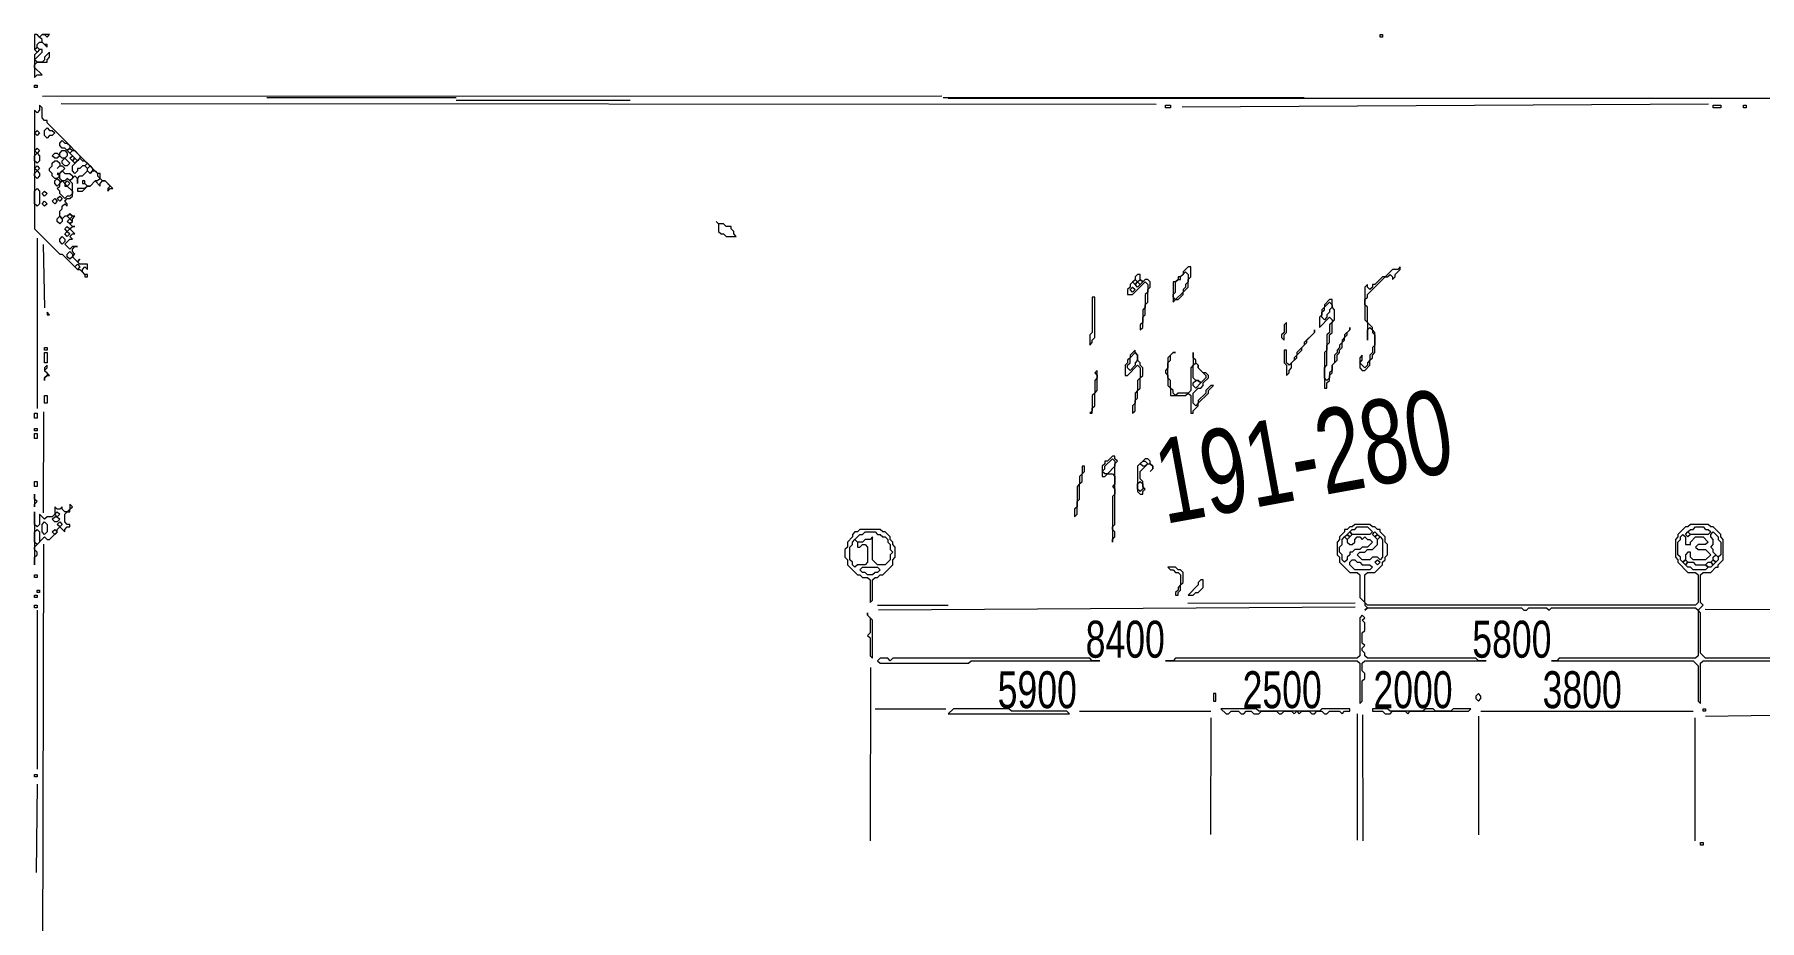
# Model space of a CAD drawing. Extents: x 9 to 1972, y 11 to 1392.
# Drawn here: x 10 to 693, y 1041 to 1392 of the extents above; entities that cross this region are included whole.
import ezdxf

# ---------------------------------------------------------------- set-up
doc = ezdxf.new("R2010")
doc.units = 0
for name, color, linetype, lineweight in [('OCR_TEXT', 6, 'Continuous', 0), ('TRACE_CURVE', 6, 'Continuous', 0), ('TRACE_STRAIGHT', 5, 'Continuous', 0), ('TRACE_TEXT_SYMBOL', 6, 'Continuous', 0)]:
    doc.layers.add(name, color=color, linetype=linetype, lineweight=lineweight)
doc.styles.add('wqy-unicode', font='wqy-unicode.lff')

msp = doc.modelspace()

# ---------------------------------------------------------------- linework, layer by layer
at = {"layer": 'TRACE_CURVE', "color": 6}
for points in [[(12, 1364), (12, 1362), (11, 1361), (10, 1362), (10, 1315), (20, 1305), (21, 1305), (27, 1299), (28, 1299), (30, 1297), (30, 1296), (31, 1296), (31, 1297), (30, 1297), (29, 1298), (29, 1299), (30, 1300), (31, 1299), (31, 1301), (28, 1301), (27, 1302), (28, 1303), (27, 1302), (25, 1304), (26, 1305), (25, 1306), (25, 1307), (26, 1308), (27, 1308), (25, 1308), (24, 1307), (22, 1309), (24, 1311), (25, 1311), (24, 1312), (25, 1313), (26, 1313), (24, 1315), (25, 1316), (26, 1316), (25, 1316), (24, 1317), (25, 1318), (25, 1319), (26, 1320), (25, 1320), (24, 1321), (23, 1320), (22, 1320), (21, 1319), (20, 1320), (20, 1322), (21, 1323), (21, 1324), (22, 1325), (23, 1324), (23, 1325), (22, 1326), (23, 1327), (24, 1327), (25, 1328), (25, 1333), (24, 1334), (26, 1336)], [(26, 1336), (27, 1335), (27, 1333), (27, 1335), (28, 1336), (29, 1336), (31, 1338), (32, 1337), (33, 1338), (34, 1338), (35, 1337), (35, 1336), (36, 1335), (35, 1334), (34, 1334), (32, 1332), (31, 1332), (30, 1333), (30, 1334), (29, 1334), (29, 1333), (30, 1333), (31, 1332), (30, 1331), (27, 1331), (27, 1330), (29, 1330), (31, 1332), (32, 1332), (34, 1334), (36, 1332), (36, 1333), (37, 1334), (38, 1334), (40, 1332), (39, 1331), (39, 1330), (40, 1331), (41, 1331), (38, 1334), (37, 1334), (36, 1335), (36, 1337), (35, 1337), (15, 1357), (15, 1358), (14, 1358), (13, 1359), (13, 1363), (12, 1364)], [(533, 1198), (532, 1197), (531, 1197), (530, 1196), (529, 1196), (529, 1195), (527, 1193), (527, 1192), (526, 1191), (526, 1186), (527, 1185), (527, 1183), (531, 1179), (534, 1179), (535, 1178), (535, 1169), (537, 1167), (537, 1166), (538, 1165), (537, 1164), (538, 1165), (599, 1165), (600, 1164), (601, 1164), (602, 1165), (609, 1165), (610, 1164), (611, 1165), (668, 1165), (669, 1164), (669, 1146), (668, 1145), (614, 1145), (613, 1144), (611, 1144), (667, 1144), (669, 1142), (669, 1128), (670, 1127), (670, 1143), (671, 1144), (757, 1144)], [(665, 1197), (664, 1197), (661, 1194), (661, 1193), (660, 1192), (660, 1185), (661, 1184), (661, 1183), (665, 1179), (668, 1179), (669, 1178), (669, 1167), (668, 1166), (538, 1166), (537, 1167), (537, 1178), (538, 1179), (541, 1179), (544, 1182), (544, 1183), (545, 1184), (545, 1185), (546, 1186), (546, 1190), (545, 1191), (545, 1193), (543, 1195), (543, 1196), (542, 1196), (541, 1197), (540, 1197), (539, 1198), (533, 1198)], [(756, 1145), (672, 1145), (670, 1147), (670, 1163), (669, 1164), (671, 1166), (670, 1167), (670, 1178), (671, 1179), (674, 1179), (676, 1181), (677, 1181), (677, 1182), (679, 1184), (679, 1192), (678, 1193), (678, 1194), (675, 1197), (674, 1197), (673, 1198), (666, 1198), (665, 1197)]]:
    msp.add_lwpolyline(points, dxfattribs=at)
for points in [[(10, 1353), (11, 1354), (12, 1353), (11, 1352)], [(14, 1354), (15, 1355), (16, 1354), (17, 1354), (18, 1353), (17, 1352), (16, 1352), (15, 1351), (14, 1352)], [(10, 1346), (11, 1347), (12, 1346), (11, 1345)], [(20, 1349), (21, 1350), (22, 1349), (23, 1349), (24, 1348), (24, 1347), (23, 1346), (22, 1347), (21, 1347), (20, 1348)], [(23, 1346), (24, 1347), (25, 1346), (24, 1345)], [(10, 1344), (11, 1345), (12, 1344), (12, 1342), (11, 1341), (10, 1342)], [(10, 1339), (11, 1340), (12, 1339), (11, 1338)], [(17, 1341), (18, 1342), (19, 1342), (20, 1341), (20, 1340), (19, 1339), (20, 1340), (21, 1340), (22, 1339), (20, 1337), (19, 1337), (20, 1336), (19, 1335), (18, 1335), (17, 1336), (17, 1337), (16, 1338), (16, 1339), (17, 1340)], [(17, 1344), (18, 1345), (19, 1345), (20, 1344), (19, 1343), (18, 1343)], [(20, 1345), (21, 1346), (22, 1346), (23, 1345), (23, 1344), (22, 1343), (21, 1343), (20, 1344)], [(21, 1342), (22, 1343), (24, 1341), (23, 1340), (22, 1340), (21, 1341)], [(24, 1345), (25, 1346), (26, 1346), (28, 1344), (28, 1343), (27, 1342)], [(24, 1343), (25, 1344), (26, 1343), (25, 1342)], [(28, 1343), (29, 1342), (30, 1342), (31, 1341), (30, 1340), (29, 1340), (28, 1339), (27, 1339), (27, 1338), (26, 1337), (25, 1338), (25, 1340)], [(25, 1342), (26, 1343), (27, 1342), (26, 1341)], [(30, 1340), (31, 1341), (32, 1340), (31, 1339)], [(31, 1339), (32, 1340), (33, 1339), (33, 1338), (32, 1337), (31, 1338)], [(10, 1337), (11, 1338), (12, 1337), (12, 1336), (11, 1335), (10, 1336)], [(18, 1334), (19, 1335), (20, 1334), (20, 1333), (19, 1332), (18, 1333)], [(20, 1333), (21, 1334), (22, 1333), (22, 1332), (23, 1332), (25, 1330), (25, 1329), (24, 1328), (23, 1328), (22, 1327), (20, 1329), (20, 1330), (19, 1331), (20, 1332)], [(20, 1337), (21, 1338), (22, 1337), (24, 1337), (25, 1336), (25, 1335), (24, 1334), (23, 1335), (22, 1334), (21, 1334), (20, 1335)], [(22, 1333), (23, 1334), (24, 1333), (23, 1332)], [(10, 1330), (11, 1331), (12, 1330), (12, 1325), (11, 1324), (10, 1325)], [(13, 1329), (14, 1330), (15, 1329), (14, 1328)], [(13, 1325), (14, 1326), (15, 1325), (14, 1324)], [(17, 1326), (18, 1327), (19, 1326), (18, 1325)], [(19, 1327), (20, 1328), (21, 1327), (20, 1326)], [(19, 1319), (20, 1320), (21, 1319), (21, 1318), (20, 1317), (19, 1318)], [(23, 1320), (24, 1321), (25, 1320), (24, 1319)], [(23, 1318), (24, 1319), (25, 1318), (24, 1317)], [(20, 1311), (21, 1312), (22, 1311), (22, 1310), (21, 1309), (20, 1310)], [(22, 1315), (23, 1316), (24, 1315), (23, 1314)], [(22, 1313), (23, 1314), (24, 1313), (23, 1312)], [(23, 1305), (24, 1306), (25, 1305), (25, 1304), (24, 1303), (23, 1304)], [(26, 1300), (27, 1301), (28, 1300), (27, 1299)], [(533, 1196), (534, 1197), (538, 1197), (540, 1195), (539, 1194), (532, 1194), (531, 1195), (532, 1196)], [(667, 1196), (668, 1197), (671, 1197), (672, 1196), (673, 1196), (674, 1195), (673, 1194), (666, 1194), (665, 1195), (666, 1196)], [(528, 1192), (529, 1193), (530, 1192), (530, 1191), (531, 1190), (532, 1190), (533, 1191), (533, 1192), (534, 1193), (535, 1193), (536, 1192), (537, 1193), (538, 1192), (539, 1192), (540, 1191), (538, 1189), (536, 1189), (535, 1188), (533, 1188), (532, 1187), (531, 1187), (531, 1186), (530, 1185), (530, 1184), (529, 1183), (528, 1184), (528, 1186), (527, 1187), (527, 1189), (528, 1190)], [(529, 1193), (530, 1194), (531, 1193), (530, 1192)], [(530, 1194), (531, 1195), (532, 1194), (531, 1193)], [(542, 1192), (543, 1193), (544, 1192), (544, 1185), (543, 1184), (542, 1185), (540, 1185), (539, 1184), (536, 1184), (534, 1186), (535, 1187), (537, 1187), (538, 1188), (540, 1188), (542, 1190)], [(540, 1194), (541, 1195), (542, 1194), (541, 1193)], [(541, 1193), (542, 1194), (543, 1193), (542, 1192)], [(662, 1193), (663, 1194), (664, 1193), (664, 1190), (666, 1190), (666, 1191), (668, 1193), (671, 1193), (673, 1191), (672, 1190), (669, 1190), (668, 1189), (669, 1188), (672, 1188), (674, 1186), (672, 1184), (667, 1184), (666, 1185), (666, 1187), (665, 1187), (664, 1186), (664, 1184), (663, 1183), (662, 1184), (662, 1185), (661, 1186), (661, 1191), (662, 1192)], [(664, 1194), (665, 1195), (666, 1194), (665, 1193)], [(674, 1194), (675, 1195), (677, 1193), (677, 1192), (678, 1191), (678, 1186), (677, 1185), (675, 1187), (675, 1188), (674, 1189), (675, 1190), (675, 1192), (674, 1193)], [(531, 1183), (532, 1184), (533, 1184), (534, 1183), (535, 1183), (536, 1182), (539, 1182), (540, 1181), (539, 1180), (533, 1180), (531, 1182)], [(541, 1183), (542, 1184), (543, 1183), (542, 1182)], [(663, 1183), (664, 1184), (665, 1183), (664, 1182)], [(664, 1182), (665, 1183), (667, 1183), (668, 1182), (672, 1182), (673, 1181), (672, 1180), (667, 1180), (666, 1181), (665, 1181)], [(672, 1182), (673, 1183), (674, 1183), (675, 1182), (674, 1181), (673, 1181)], [(674, 1183), (675, 1184), (676, 1183), (675, 1182)], [(675, 1185), (676, 1186), (677, 1185), (677, 1184), (676, 1183), (675, 1184)]]:
    msp.add_lwpolyline(points, close=True, dxfattribs=at)
at = {"layer": 'TRACE_STRAIGHT', "color": 5}
for p, q in [((13.13, 1367.57), (369.38, 1367.77)), ((102, 1367), (177, 1367)), ((370, 1367), (513, 1367)), ((371.87, 1366.85), (778.12, 1366.84)), ((20.62, 1364.64), (454.38, 1364.47)), ((177, 1366), (246, 1366)), ((464.62, 1363.37), (673.13, 1364.58)), ((11.21, 1243.88), (11.24, 1311.38)), ((13.42, 1308.88), (13.9, 1283.82)), ((13.53, 1202.62), (13.69, 1242.63)), ((13.3, 1008.87), (13.73, 1190.12)), ((11, 1164), (11, 1101)), ((344, 1166), (372, 1166)), ((344.37, 1164.1), (533.12, 1165.29)), ((466.87, 1166.79), (533.12, 1166.87)), ((671.87, 1164.38), (703.13, 1164.28)), ((341.22, 1072.62), (341.24, 1141.37)), ((343, 1125), (371, 1125)), ((424, 1124), (476, 1124)), ((476.04, 1075.12), (476.12, 1121.38)), ((534, 1123), (534, 1073)), ((536.09, 1122.63), (536.24, 1072.63)), ((582, 1122), (582, 1075)), ((583, 1124), (667, 1124)), ((667.85, 1072.62), (667.88, 1121.38)), ((671.88, 1122.09), (754.38, 1123.14)), ((10.76, 1060.11), (11.15, 1095.13))]:
    msp.add_line(p, q, dxfattribs=at)
at = {"layer": 'TRACE_TEXT_SYMBOL', "color": 6}
for points in [[(10, 1392), (10, 1386), (11, 1385), (10, 1384), (10, 1375), (11, 1376), (13, 1376), (10, 1379), (10, 1380), (11, 1381), (15, 1381), (15, 1382), (16, 1383), (16, 1385), (14, 1383), (14, 1382), (13, 1381), (11, 1381), (10, 1382), (13, 1385), (13, 1386), (12, 1386), (11, 1387), (11, 1388), (12, 1389), (13, 1389), (15, 1387), (15, 1388), (14, 1388), (13, 1389), (13, 1390), (12, 1391), (13, 1392), (14, 1392), (15, 1391), (16, 1392), (13, 1392), (12, 1391), (11, 1392)], [(543, 1392), (544, 1392), (544, 1391), (543, 1391)], [(10, 1386), (11, 1387), (12, 1386), (11, 1385)], [(10, 1372), (11, 1372), (11, 1371), (10, 1371)], [(458, 1364), (460, 1364), (460, 1363), (458, 1363)], [(675, 1364), (678, 1364), (678, 1363), (675, 1363)], [(687, 1364), (688, 1364), (688, 1363), (687, 1363)], [(280, 1318), (281, 1317), (281, 1314), (282, 1313), (283, 1313), (284, 1312), (288, 1312), (287, 1313), (287, 1314), (286, 1315), (286, 1316), (284, 1316), (283, 1317), (281, 1317)], [(467, 1300), (465, 1298), (465, 1297), (464, 1296), (463, 1296), (463, 1295), (462, 1294), (461, 1294), (461, 1286), (462, 1287), (463, 1287), (465, 1289), (465, 1290), (467, 1292), (467, 1295), (468, 1296), (468, 1300)], [(551, 1300), (550, 1299), (548, 1299), (545, 1296), (544, 1296), (541, 1293), (540, 1293), (540, 1292), (539, 1291), (538, 1292), (538, 1293), (537, 1292), (537, 1279), (538, 1278), (538, 1271), (538, 1275), (539, 1276), (540, 1275), (540, 1274), (541, 1273), (541, 1269), (540, 1268), (540, 1266), (539, 1265), (539, 1263), (538, 1262), (538, 1261), (537, 1260), (535, 1262), (536, 1263), (536, 1265), (535, 1264), (535, 1260), (536, 1259), (537, 1259), (539, 1261), (539, 1263), (540, 1264), (540, 1265), (541, 1266), (541, 1274), (540, 1275), (540, 1276), (538, 1278), (538, 1284), (537, 1285), (537, 1287), (538, 1288), (538, 1289), (545, 1296), (546, 1296), (547, 1297), (548, 1296), (548, 1295), (549, 1296), (549, 1297), (551, 1299)], [(447, 1297), (446, 1296), (446, 1295), (444, 1293), (444, 1292), (443, 1291), (443, 1289), (445, 1289), (450, 1294), (451, 1293), (451, 1290), (450, 1289), (450, 1284), (449, 1283), (449, 1278), (448, 1277), (448, 1275), (449, 1276), (449, 1280), (450, 1281), (450, 1285), (451, 1286), (451, 1291), (452, 1292), (452, 1294), (451, 1295), (450, 1295), (449, 1294), (448, 1295), (448, 1297)], [(444, 1291), (445, 1292), (446, 1291), (445, 1290)], [(445, 1294), (446, 1295), (447, 1294), (446, 1293)], [(446, 1293), (447, 1294), (448, 1293), (447, 1292)], [(447, 1294), (448, 1295), (449, 1294), (448, 1293)], [(466, 1298), (467, 1297), (467, 1294), (466, 1293), (466, 1292), (465, 1291), (465, 1290), (462, 1287), (461, 1288), (461, 1289), (462, 1290), (462, 1294), (463, 1295), (464, 1295), (464, 1296)], [(429, 1288), (429, 1274), (428, 1273), (428, 1269), (429, 1270), (429, 1271), (430, 1272), (430, 1288)], [(523, 1287), (521, 1285), (521, 1284), (520, 1283), (520, 1281), (519, 1280), (519, 1276), (523, 1280), (524, 1279), (524, 1278), (523, 1277), (523, 1274), (522, 1273), (522, 1267), (521, 1266), (521, 1252), (522, 1252), (522, 1254), (523, 1255), (523, 1257), (524, 1258), (524, 1261), (526, 1263), (526, 1265), (527, 1266), (527, 1267), (528, 1268), (528, 1270), (529, 1271), (529, 1272), (530, 1273), (530, 1274), (531, 1275), (531, 1276), (531, 1275), (529, 1273), (529, 1272), (528, 1271), (528, 1270), (527, 1269), (527, 1268), (526, 1267), (526, 1266), (525, 1265), (525, 1262), (524, 1261), (524, 1259), (523, 1258), (523, 1256), (522, 1255), (521, 1256), (521, 1260), (522, 1261), (522, 1269), (523, 1270), (523, 1273), (524, 1274), (524, 1278), (525, 1279), (525, 1283), (524, 1284), (524, 1287)], [(523, 1286), (524, 1285), (524, 1284), (523, 1283), (523, 1282), (522, 1281), (522, 1280), (521, 1279), (520, 1280), (520, 1282), (521, 1283), (521, 1284)], [(15, 1282), (15, 1281), (16, 1281)], [(506, 1278), (505, 1277), (505, 1274), (504, 1273), (504, 1272), (505, 1271), (505, 1273), (506, 1274)], [(517, 1275), (517, 1274), (513, 1270), (513, 1269), (510, 1266), (510, 1265), (509, 1264), (509, 1263), (507, 1261), (506, 1262), (506, 1267), (505, 1267), (505, 1262), (506, 1261), (506, 1257), (507, 1258), (507, 1259), (508, 1260), (508, 1262), (510, 1264), (510, 1265), (512, 1267), (512, 1268), (514, 1270), (514, 1271), (517, 1274)], [(14, 1268), (15, 1268), (15, 1267), (14, 1267)], [(14, 1266), (15, 1266), (15, 1262), (14, 1262)], [(446, 1267), (444, 1265), (444, 1264), (443, 1263), (443, 1262), (442, 1261), (442, 1257), (443, 1257), (447, 1261), (448, 1260), (448, 1256), (447, 1255), (447, 1251), (446, 1250), (446, 1246), (445, 1245), (445, 1242), (446, 1243), (446, 1247), (447, 1248), (447, 1251), (448, 1252), (448, 1256), (449, 1257), (449, 1260), (448, 1261), (448, 1262), (447, 1263), (447, 1265), (446, 1266)], [(446, 1266), (447, 1265), (447, 1263), (446, 1262), (446, 1261), (444, 1259), (443, 1260), (443, 1261), (444, 1262), (444, 1264)], [(461, 1266), (459, 1264), (459, 1260), (458, 1259), (458, 1258), (459, 1257), (459, 1253), (460, 1252), (460, 1249), (466, 1249), (467, 1250), (468, 1249), (468, 1242), (469, 1242), (469, 1243), (471, 1245), (471, 1246), (475, 1250), (475, 1251), (477, 1253), (476, 1253), (474, 1251), (474, 1250), (471, 1247), (471, 1246), (470, 1245), (469, 1246), (469, 1250), (471, 1252), (472, 1252), (473, 1253), (473, 1254), (475, 1256), (475, 1257), (474, 1258), (473, 1258), (471, 1260), (471, 1261), (470, 1262), (470, 1263), (469, 1264), (469, 1266), (469, 1261), (468, 1260), (468, 1251), (467, 1250), (463, 1250), (462, 1249), (461, 1250), (461, 1251), (460, 1252), (460, 1255), (459, 1256), (459, 1262), (460, 1263), (460, 1265), (461, 1266), (462, 1266)], [(15, 1261), (14, 1260), (14, 1259), (15, 1258), (15, 1257), (14, 1256), (14, 1255), (14, 1256), (15, 1257), (16, 1257), (14, 1259), (15, 1260)], [(431, 1259), (430, 1258), (431, 1257), (431, 1256), (430, 1255), (430, 1250), (429, 1249), (429, 1243), (428, 1242), (429, 1242), (429, 1244), (430, 1245), (430, 1250), (431, 1251)], [(469, 1261), (470, 1262), (471, 1261), (471, 1260), (474, 1257), (474, 1256), (472, 1254), (471, 1255), (470, 1255), (469, 1256)], [(469, 1254), (470, 1255), (471, 1255), (472, 1254), (470, 1252), (469, 1253)], [(14, 1249), (15, 1249), (15, 1246), (14, 1246)], [(10, 1242), (11, 1242), (11, 1240), (10, 1240)], [(10, 1236), (11, 1236), (11, 1235), (10, 1235)], [(10, 1234), (11, 1234), (11, 1232), (10, 1232)], [(437, 1225), (435, 1223), (434, 1223), (434, 1222), (433, 1221), (433, 1217), (434, 1217), (435, 1218), (437, 1218), (438, 1217), (438, 1214), (437, 1213), (438, 1212), (438, 1210), (437, 1209), (437, 1191), (437, 1192), (438, 1193), (438, 1195), (437, 1196), (437, 1197), (438, 1198), (438, 1222), (439, 1223), (438, 1224), (438, 1225)], [(437, 1224), (438, 1223), (438, 1221), (435, 1218), (434, 1218), (433, 1219), (434, 1220), (434, 1221)], [(450, 1224), (447, 1221), (447, 1211), (448, 1210), (449, 1210), (449, 1211), (450, 1212), (449, 1213), (449, 1215), (448, 1216), (448, 1219), (451, 1222), (452, 1222), (453, 1221), (453, 1220), (452, 1219), (453, 1220), (453, 1221), (452, 1222), (452, 1223), (451, 1224)], [(425, 1221), (425, 1218), (424, 1217), (424, 1214), (423, 1213), (423, 1205), (422, 1204), (422, 1201), (423, 1202), (423, 1207), (424, 1208), (424, 1214), (425, 1215), (425, 1218), (426, 1219), (426, 1221)], [(448, 1222), (449, 1223), (450, 1223), (451, 1222), (450, 1221), (449, 1221)], [(10, 1215), (11, 1215), (11, 1213), (10, 1213)], [(10, 1210), (10, 1205), (10, 1206), (11, 1207), (10, 1208)], [(447, 1214), (448, 1215), (449, 1214), (449, 1212), (448, 1211), (447, 1212)], [(24, 1206), (24, 1204), (23, 1203), (22, 1203), (21, 1204), (21, 1205), (20, 1204), (19, 1204), (18, 1205), (18, 1202), (17, 1201), (15, 1201), (14, 1200), (12, 1202), (12, 1198), (11, 1197), (10, 1198), (10, 1203), (10, 1182), (10, 1185), (11, 1186), (11, 1187), (10, 1188), (10, 1189), (14, 1193), (15, 1192), (16, 1192), (19, 1195), (19, 1196), (20, 1197), (22, 1195), (22, 1196), (23, 1197), (24, 1197), (24, 1198), (23, 1198), (22, 1199), (22, 1202), (23, 1203), (24, 1203), (24, 1204), (25, 1205)], [(18, 1202), (19, 1203), (20, 1202), (19, 1201)], [(10, 1195), (11, 1196), (12, 1195), (12, 1191), (11, 1190), (10, 1191)], [(13, 1198), (14, 1199), (15, 1198), (15, 1195), (14, 1194), (13, 1195)], [(17, 1200), (18, 1201), (19, 1201), (20, 1200), (19, 1199), (18, 1199)], [(17, 1195), (18, 1196), (19, 1195), (18, 1194)], [(19, 1198), (20, 1199), (21, 1198), (20, 1197)], [(337, 1196), (336, 1195), (335, 1195), (334, 1194), (334, 1193), (332, 1191), (332, 1189), (331, 1188), (331, 1185), (332, 1184), (332, 1182), (336, 1178), (337, 1178), (338, 1177), (340, 1177), (341, 1176), (341, 1167), (342, 1168), (342, 1176), (343, 1177), (344, 1177), (345, 1178), (346, 1178), (350, 1182), (350, 1184), (351, 1185), (351, 1189), (350, 1190), (350, 1191), (349, 1192), (349, 1193), (347, 1195), (346, 1195), (345, 1196)], [(334, 1191), (335, 1192), (336, 1191), (336, 1189), (337, 1189), (338, 1190), (339, 1190), (340, 1189), (340, 1183), (339, 1182), (336, 1182), (335, 1181), (334, 1182), (334, 1183), (333, 1184), (333, 1189), (334, 1190)], [(338, 1194), (339, 1195), (343, 1195), (344, 1194), (345, 1194), (346, 1193), (347, 1193), (348, 1192), (348, 1191), (349, 1190), (349, 1188), (350, 1187), (349, 1186), (349, 1184), (347, 1182), (344, 1182), (342, 1184), (342, 1193), (341, 1192), (339, 1192), (338, 1191), (336, 1191), (335, 1192), (337, 1194)], [(10, 1178), (11, 1178), (11, 1177), (10, 1177)], [(337, 1180), (338, 1181), (344, 1181), (345, 1180), (344, 1179), (343, 1179), (342, 1178), (340, 1178), (339, 1179), (338, 1179)], [(459, 1181), (460, 1180), (461, 1180), (462, 1179), (463, 1179), (464, 1178), (464, 1174), (463, 1173), (463, 1172), (462, 1171), (462, 1170), (463, 1170), (463, 1171), (464, 1172), (464, 1174), (465, 1175), (465, 1179), (464, 1180), (463, 1180), (462, 1181)], [(472, 1176), (471, 1175), (471, 1174), (467, 1170), (469, 1170), (470, 1171), (471, 1171), (473, 1173), (473, 1176)], [(10, 1170), (11, 1170), (11, 1169), (10, 1169)], [(11, 1172), (12, 1172), (12, 1171), (11, 1171)], [(10, 1166), (11, 1166), (11, 1165), (10, 1165)], [(340, 1163), (340, 1162), (341, 1161), (341, 1155), (340, 1154), (341, 1153), (341, 1146), (342, 1145), (342, 1160), (340, 1162)], [(536, 1162), (535, 1161), (535, 1146), (534, 1145), (462, 1145), (461, 1144), (458, 1144), (534, 1144), (535, 1143), (535, 1127), (536, 1128), (536, 1136), (537, 1137), (537, 1139), (536, 1140), (536, 1143), (537, 1144), (585, 1144), (582, 1144), (581, 1145), (538, 1145), (537, 1146), (537, 1147), (536, 1148), (536, 1149), (537, 1150), (536, 1151), (536, 1155), (537, 1156), (537, 1159), (536, 1160), (537, 1161)], [(345, 1145), (344, 1144), (345, 1143), (380, 1143), (381, 1144), (432, 1144), (429, 1144), (428, 1145), (350, 1145), (349, 1144), (348, 1145)], [(477, 1131), (477, 1128), (478, 1128), (478, 1131)], [(582, 1131), (581, 1130), (581, 1129), (582, 1128), (583, 1129), (583, 1130)], [(374, 1125), (372, 1123), (420, 1123), (419, 1124), (397, 1124), (396, 1125)], [(480, 1125), (482, 1123), (483, 1123), (484, 1124), (487, 1124), (488, 1123), (489, 1123), (490, 1124), (492, 1124), (493, 1123), (495, 1123), (496, 1124), (502, 1124), (503, 1123), (504, 1123), (505, 1124), (508, 1124), (509, 1123), (510, 1124), (511, 1123), (512, 1124), (515, 1124), (516, 1123), (517, 1123), (518, 1124), (520, 1124), (521, 1123), (522, 1123), (523, 1124), (527, 1124), (528, 1123), (529, 1124), (531, 1124), (531, 1125), (520, 1125), (519, 1124), (495, 1124), (494, 1125)], [(540, 1125), (540, 1124), (544, 1124), (545, 1123), (547, 1123), (548, 1124), (553, 1124), (554, 1123), (555, 1124), (578, 1124), (579, 1125), (572, 1125), (571, 1124), (565, 1124), (564, 1125), (561, 1125), (560, 1124), (547, 1124), (546, 1125)], [(671, 1125), (672, 1125), (672, 1124), (671, 1124)], [(10, 1099), (11, 1099), (11, 1098), (10, 1098)], [(670, 1072), (671, 1072), (671, 1071), (670, 1071)]]:
    msp.add_lwpolyline(points, close=True, dxfattribs=at)

# ---------------------------------------------------------------- texts
at = {"layer": 'OCR_TEXT', "color": 6, "style": 'wqy-unicode', "width": 0.72}
msp.add_text('191-280', height=33.407, rotation=10.32841, dxfattribs=at).set_placement((457.72, 1198.09))
for s, p in [('8400', (426.4, 1145.2)), ('5800', (579.56, 1145.2)), ('5900', (391.54, 1125.2)), ('2500', (488.57, 1125.2)), ('2000', (540.39, 1125.2)), ('3800', (607.41, 1125.2))]:
    msp.add_text(s, height=14.642, dxfattribs=at).set_placement(p)

doc.saveas('drawing.dxf')
